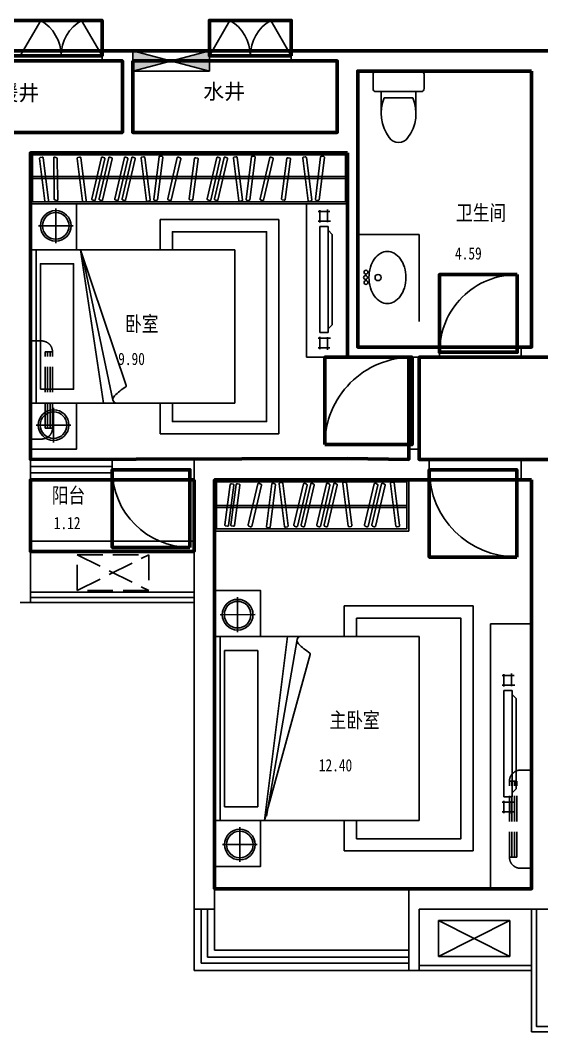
# Model space of a CAD drawing. Extents: x -355297 to -319897, y -340725 to -321125.
# Drawn here: x -337597 to -332497, y -340725 to -330826 of the extents above; entities that cross this region are included whole.
import ezdxf
from ezdxf.enums import TextEntityAlignment as Align

# ---------------------------------------------------------------- set-up
doc = ezdxf.new("R2010")
doc.units = 0
doc.header["$LTSCALE"] = 1000
doc.header["$MEASUREMENT"] = 0
doc.linetypes.add('DASH', pattern=[0.35, 0.25, -0.1])
doc.layers.get('0').update_dxf_attribs({"linetype": 'CONTINUOUS'})
for name, color, linetype in [('0-室内空调位', 8, 'DASH'), ('A-FURN-MOVE', 47, 'DASH'), ('LVTRY', 8, 'CONTINUOUS'), ('PUB_TEXT', 7, 'CONTINUOUS'), ('TEXT', 6, 'CONTINUOUS'), ('WALL', 2, 'CONTINUOUS'), ('WIND', 2, 'CONTINUOUS'), ('WINDOW', 3, 'CONTINUOUS'), ('WINDOW_TEXT', 7, 'CONTINUOUS'), ('家具', 145, 'CONTINUOUS'), ('家具ALL', 33, 'CONTINUOUS'), ('空调', 32, 'CONTINUOUS'), ('面积', 2, 'CONTINUOUS')]:
    doc.layers.add(name, color=color, linetype=linetype)
for name, color, linetype, lineweight in [('GT_卧室', 1, 'CONTINUOUS', 60), ('GT_卫生间', 5, 'CONTINUOUS', 60), ('GT_水机房', 170, 'CONTINUOUS', 60), ('GT_过道', 30, 'CONTINUOUS', 60), ('GT_门', 245, 'CONTINUOUS', 60), ('GT_阳台', 6, 'CONTINUOUS', 60), ('GT_风机房', 230, 'CONTINUOUS', 60)]:
    doc.layers.add(name, color=color, linetype=linetype, lineweight=lineweight)
doc.styles.add('CCDI_T0G_01', font='simhei.ttf')
doc.styles.add('SIMPLEX', font='SIMPLEX.SHX')

# ---------------------------------------------------------------- blocks, each defined once
blk = doc.blocks.new('_DBLK')
blk.add_line((-0.45, 0), (-0.45, -0.95))
blk.add_arc((-0.45, 0), 0.95, 270, 0)
at = {"layer": 'WINDOW_TEXT', "style": 'SIMPLEX', "flags": 9}
blk.add_attdef('A', text='', height=1, dxfattribs=at).set_placement((0, 1.5), align=Align.MIDDLE)
blk = doc.blocks.new('A$C54607170')
at = {"layer": '家具'}
for p, q in [((19.9, 105.5), (5.8, 105.5)), ((19.9, 105.5), (19.9, 122.3)), ((114.9, 105.5), (114.9, 121.2)), ((114.9, 105.5), (127.5, 105.5)), ((19.9, 29.9), (0, 29.9)), ((19.9, 29.9), (19.9, 6.8)), ((114.9, 29.9), (124.3, 29.9)), ((114.9, 29.9), (114.9, 0))]:
    blk.add_line(p, q, dxfattribs=at)
blk.add_lwpolyline([(114.9, 105.5), (19.9, 105.5), (19.9, 29.9), (114.9, 29.9)], close=True, dxfattribs=at)
blk = doc.blocks.new('A$C5F6F7D46')
at = {"layer": '家具'}
for p, q in [((544.7, 120), (1583, 120)), ((544.7, 40), (544.7, 120)), ((1583, 40), (1583, 120)), ((544.7, 40), (1583, 40)), ((621.6, 0), (581.6, 40)), ((1546.1, 40), (1506.1, 0)), ((621.6, 0), (1506.1, 0))]:
    blk.add_line(p, q, dxfattribs=at)
blk = doc.blocks.new('A$C0298320C')
blk.add_blockref('A$C54607170', (377.5, 14.5))
at = {"xscale": -1}
blk.add_blockref('A$C54607170', (1750.2, 14.5), dxfattribs=at)
at = {"layer": '面积'}
blk.add_blockref('A$C5F6F7D46', (0, 0), dxfattribs=at)
blk = doc.blocks.new('A$C2C4A43AB')
at = {"layer": '家具'}
for p, q in [((450, 2529.8), (2250, 2529.8)), ((450, 529.8), (450, 2529.8)), ((2250, 2529.8), (2250, 529.8)), ((2250, 2529.8), (2250, 529.8)), ((2250, 2529.8), (2250, 2359.8)), ((236.6, 2473.8), (236.3, 2133.8)), ((450, 2474), (2250, 2474)), ((2486, 2452.7), (2485.7, 2112.7)), ((66.5, 2303.9), (406.5, 2303.6)), ((2315.9, 2282.9), (2655.9, 2282.6)), ((450, 1816.4), (2250.4, 2040)), ((480.3, 1723.2), (2209.1, 2022.9)), ((2250.4, 2040), (625, 1594)), ((151.3, 1260.9), (450, 1260.9)), ((151.3, 0), (151.3, 1260.9)), ((2250, 1260.9), (2548.7, 1260.9)), ((2548.7, 1260.9), (2548.7, 0)), ((2250, 529.8), (450, 529.8)), ((2548.7, 0), (151.3, 0))]:
    blk.add_line(p, q, dxfattribs=at)
for points in [[(0, 2529.8), (0, 2079.8), (450, 2079.8), (450, 2529.8)], [(2700, 2529.8), (2700, 2079.8), (2250, 2079.8), (2250, 2529.8)], [(587.2, 2432.2), (2115.7, 2432.2), (2115.7, 2107.6), (587.2, 2107.6)]]:
    blk.add_lwpolyline(points, close=True, dxfattribs=at)
blk.add_lwpolyline([(2250, 1140.9), (2428.7, 1140.9), (2428.7, 120), (271.3, 120), (271.3, 1140.9), (450, 1140.9)], dxfattribs=at)
for centre, radius in [((236.5, 2303.8), 150), ((236.5, 2303.8), 130), ((2485.9, 2282.7), 150), ((2485.9, 2282.7), 130)]:
    blk.add_circle(centre, radius, dxfattribs=at)
for centre, radius, start, end in [((489.3, 1685), 39.3, 34.76973, 171.6858), ((104.1, 1273.5), 602.1, 32.54346, 46.10592), ((620.1, 1602.8), 10, 212.54346, 299.04815)]:
    blk.add_arc(centre, radius, start, end, dxfattribs=at)
blk = doc.blocks.new('U_B12NRT')
blk.add_lwpolyline([(245, 254.6, 0.133472), (227.1, 320.1, 0.106773), (170, 382.2, 0.082729), (90.5, 420.6, 0.07122), (-10.9, 435.1, 0.07122), (-112.3, 420.6, 0.082729), (-191.8, 382.2, 0.106773), (-248.9, 320.1, 0.133472), (-266.7, 254.6, 0.133472), (-248.9, 189, 0.106773), (-191.8, 126.9, 0.082729), (-112.3, 88.5, 0.07122), (-10.9, 74, 0.07122), (90.5, 88.5, 0.082729), (170, 126.9, 0.106773), (227.1, 189, 0.133472)], format="xyb", close=True)
for centre, radius in [((-10.9, 164.3), 30.1), ((-59.8, 45.1), 18.8), ((-10.9, 41.5), 18.8), ((41.8, 45.1), 18.8)]:
    blk.add_circle(centre, radius)
blk = doc.blocks.new('U_B5ZSN')
for p, q in [((-220, 0), (220, 0)), ((-250, -170), (-250, -30)), ((250, -30), (250, -170)), ((220, -200), (-220, -200)), ((-169.7, -200.4), (-169.7, -430.4)), ((139.7, -260.4), (-139.7, -260.4)), ((169.7, -200.4), (169.7, -430.4))]:
    blk.add_line(p, q)
for centre, radius, start, end in [((-220, -30), 30, 90, 180), ((220, -30), 30, 0, 90), ((-220, -170), 30, 180, 270), ((220, -170), 30, 270, 0), ((227.4, -412.8), 397.5, 157.45048, 216.63814), ((-227.4, -412.8), 397.5, 323.36186, 22.54952), ((0, -589.6), 109.8, 213.45086, 326.54914)]:
    blk.add_arc(centre, radius, start, end)
blk = doc.blocks.new('A$C1C95116E')
at = {"layer": '家具'}
for p, q in [((450, 2529.8), (1950, 2529.8)), ((450, 529.8), (450, 2529.8)), ((1950, 2529.8), (1950, 529.8)), ((1950, 2529.8), (1950, 529.8)), ((1950, 2529.8), (1950, 2359.8)), ((236.6, 2473.8), (236.3, 2133.8)), ((450, 2474), (1950, 2474)), ((2186, 2452.7), (2185.7, 2112.7)), ((66.5, 2303.9), (406.5, 2303.6)), ((2015.9, 2282.9), (2355.9, 2282.6)), ((450, 1816.4), (1950.4, 2040)), ((480.3, 1723.2), (1909.1, 2022.9)), ((1950.4, 2040), (625, 1594)), ((151.3, 1260.9), (450, 1260.9)), ((151.3, 100), (151.3, 1260.9)), ((1950, 1260.9), (2248.7, 1260.9)), ((2248.7, 1260.9), (2248.7, 100)), ((1950, 529.8), (450, 529.8)), ((2248.7, 100), (151.3, 100))]:
    blk.add_line(p, q, dxfattribs=at)
for points in [[(0, 2529.8), (0, 2079.8), (450, 2079.8), (450, 2529.8)], [(2400, 2529.8), (2400, 2079.8), (1950, 2079.8), (1950, 2529.8)], [(587.2, 2432.2), (1815.7, 2432.2), (1815.7, 2107.6), (587.2, 2107.6)]]:
    blk.add_lwpolyline(points, close=True, dxfattribs=at)
blk.add_lwpolyline([(1950, 1140.9), (2128.7, 1140.9), (2128.7, 220), (271.3, 220), (271.3, 1140.9), (450, 1140.9)], dxfattribs=at)
for centre, radius in [((236.5, 2303.8), 150), ((236.5, 2303.8), 130), ((2185.9, 2282.7), 150), ((2185.9, 2282.7), 130)]:
    blk.add_circle(centre, radius, dxfattribs=at)
for centre, radius, start, end in [((489.3, 1685), 39.3, 34.76973, 171.6858), ((104.1, 1273.5), 602.1, 32.54346, 46.10592), ((620.1, 1602.8), 10, 212.54346, 299.04815)]:
    blk.add_arc(centre, radius, start, end, dxfattribs=at)
blk = doc.blocks.new('A$C5AC7021B')
at = {"layer": '空调'}
for p, q in [((0, 0), (750, 200)), ((750, 0), (0, 200))]:
    blk.add_line(p, q, dxfattribs=at)
blk.add_lwpolyline([(0, 0), (750, 0), (750, 200), (0, 200)], close=True, dxfattribs=at)
blk.add_solid([(0, 200), (0, 0), (744.3, 1.5), (750, 200)], dxfattribs=at)
blk = doc.blocks.new('_A0GGR')
for p, q in [((-0.5, 0), (-0.25, -0.433)), ((0.5, 0), (0.25, -0.433))]:
    blk.add_line(p, q)
for centre, start, end in [((-0.5, 0), 300, 0), ((0.5, 0), 180, 240)]:
    blk.add_arc(centre, 0.5, start, end)
blk = doc.blocks.new('壁挂空调')
at = {"layer": 'A-FURN-MOVE'}
for p, q in [((-108, 216), (-852, 216)), ((-852, 216), (-852, 144)), ((-108, 144), (-108, 216)), ((-960, 108), (-960, 0)), ((-108, 192), (-852, 192)), ((-108, 168), (-852, 168)), ((-108, 144), (-852, 144)), ((0, 0), (0, 108)), ((-960, 0), (0, 0))]:
    blk.add_line(p, q, dxfattribs=at)
for centre, start, end in [((-852, 108), 90, 180), ((-108, 108), 0, 90)]:
    blk.add_arc(centre, 108, start, end, dxfattribs=at)

msp = doc.modelspace()

# ---------------------------------------------------------------- linework, layer by layer
at = {"layer": 'GT_卧室'}
for points in [[(-334397.3, -332124.6), (-337497.3, -332124.6), (-337497.3, -335124.6), (-334397.3, -335113.5), (-333797.3, -335124.6), (-333797.3, -334124.6), (-334397.3, -334124.6), (-334397.3, -332124.6)], [(-332597.3, -335324.6), (-332597.3, -339324.6), (-335697.3, -339324.6), (-335697.3, -335324.6), (-332597.3, -335324.6)]]:
    msp.add_lwpolyline(points, dxfattribs=at)
at = {"layer": 'GT_卫生间'}
msp.add_lwpolyline([(-332597.3, -331324.6), (-334297.3, -331324.6), (-334297.3, -334024.6), (-332597.3, -334024.6), (-332597.3, -331324.6)], dxfattribs=at)
at = {"layer": 'GT_水机房'}
msp.add_lwpolyline([(-336497.4, -331224.6), (-336497.4, -331924.6), (-334497.3, -331924.6), (-334497.3, -331224.6), (-336497.4, -331224.6)], dxfattribs=at)
at = {"layer": 'GT_过道'}
for points in [[(-347497.3, -328024.6), (-345897.3, -328024.6), (-345897.3, -329174.6), (-339297.4, -329174.6), (-339297.4, -329774.6), (-329297.7, -329776.3), (-329297.7, -328024.6), (-327697.3, -328024.6), (-327697.3, -331124.7), (-347497.3, -331124.7), (-347497.3, -328024.6)], [(-329697.3, -334124.6), (-329697.3, -335324.6), (-332397.3, -335324.6), (-332397.3, -335124.6), (-333697.3, -335124.6), (-333697.3, -334124.6), (-329697.3, -334124.6)]]:
    msp.add_lwpolyline(points, dxfattribs=at)
at = {"layer": 'GT_门'}
for points in [[(-338397.4, -331174.6), (-336797.4, -331174.6), (-336797.4, -330828.2), (-338397.4, -330828.2), (-338397.4, -331174.6)], [(-334947.3, -331174.6), (-335747.3, -331174.6), (-335747.3, -330828.2), (-334947.3, -330828.2), (-334947.3, -331174.6)], [(-332737.3, -333314.6), (-332737.3, -334074.6), (-333497.3, -334074.6), (-333497.3, -333314.6), (-332737.3, -333314.6)], [(-334619.8, -334979.6), (-333764.8, -334979.6), (-333764.8, -334124.6), (-334619.8, -334124.6), (-334619.8, -334979.6)], [(-335937.3, -335984.6), (-335937.3, -335224.6), (-336697.3, -335224.6), (-336697.3, -335984.6), (-335937.3, -335984.6)], [(-332742.3, -336079.6), (-332742.3, -335224.6), (-333597.3, -335224.6), (-333597.3, -336079.6), (-332742.3, -336079.6)]]:
    msp.add_lwpolyline(points, dxfattribs=at)
at = {"layer": 'GT_阳台'}
msp.add_lwpolyline([(-335897.3, -335324.6), (-337497.3, -335324.6), (-337497.3, -336024.6), (-335897.3, -336024.6), (-335897.3, -335324.6)], dxfattribs=at)
at = {"layer": 'GT_风机房'}
msp.add_lwpolyline([(-338597.4, -331224.6), (-338597.4, -331924.6), (-336597.4, -331924.6), (-336597.4, -331224.6), (-338597.4, -331224.6)], dxfattribs=at)
at = {"layer": 'LVTRY'}
msp.add_lwpolyline([(-333697.3, -333774.6), (-333697.3, -332924.6), (-334297.3, -332924.6)], dxfattribs=at)
at = {"layer": 'WALL'}
for p, q in [((-336797.4, -331124.6), (-335747.3, -331124.6)), ((-336797.4, -331224.6), (-336797.4, -331124.6)), ((-336797.4, -331224.6), (-336797.4, -331124.6)), ((-336797.4, -331124.6), (-335747.3, -331124.6)), ((-335747.3, -331224.6), (-335747.3, -331124.6)), ((-335747.3, -331224.6), (-335747.3, -331124.6)), ((-334947.3, -331124.6), (-330797.3, -331124.6)), ((-334947.3, -331224.6), (-334947.3, -331124.6)), ((-334947.3, -331224.6), (-334947.3, -331124.6)), ((-334947.3, -331124.6), (-330797.3, -331124.6)), ((-336597.4, -331224.6), (-336797.4, -331224.6)), ((-336597.4, -331224.6), (-336797.4, -331224.6)), ((-336597.4, -331924.6), (-336597.4, -331224.6)), ((-336597.4, -331924.6), (-336597.4, -331224.6)), ((-336497.4, -331924.6), (-336497.4, -331224.6)), ((-335747.3, -331224.6), (-336497.4, -331224.6)), ((-335747.3, -331224.6), (-336497.4, -331224.6)), ((-336497.4, -331924.6), (-336497.4, -331224.6)), ((-334497.3, -331224.6), (-334947.3, -331224.6)), ((-334497.3, -331224.6), (-334947.3, -331224.6)), ((-334497.3, -331924.6), (-334497.3, -331224.6)), ((-334497.3, -331924.6), (-334497.3, -331224.6)), ((-334297.3, -331324.6), (-334297.3, -334024.6)), ((-332597.3, -331324.6), (-334297.3, -331324.6)), ((-332597.3, -331324.6), (-334297.3, -331324.6)), ((-334297.3, -331324.6), (-334297.3, -334024.6)), ((-332597.3, -331324.6), (-332597.3, -332424.6)), ((-332597.3, -331324.6), (-332597.3, -332424.6)), ((-337697.3, -331924.6), (-336597.4, -331924.6)), ((-337697.3, -331924.6), (-336597.4, -331924.6)), ((-336497.4, -331924.6), (-334497.3, -331924.6)), ((-336497.4, -331924.6), (-334497.3, -331924.6)), ((-337497.3, -332124.6), (-337497.3, -335324.6)), ((-337497.3, -332124.6), (-337497.3, -336524.6)), ((-334397.3, -332124.6), (-337497.3, -332124.6)), ((-334397.3, -332124.6), (-337497.3, -332124.6)), ((-337497.3, -332124.6), (-337497.3, -336524.6)), ((-337497.3, -332124.6), (-337497.3, -335324.6)), ((-334397.3, -332124.6), (-334397.3, -334124.6)), ((-334397.3, -332124.6), (-334397.3, -334124.6)), ((-332597.3, -332424.6), (-332597.3, -332624.6)), ((-332597.3, -332424.6), (-332597.3, -332624.6)), ((-332597.3, -332624.6), (-332597.3, -332974.6)), ((-332597.3, -332624.6), (-332597.3, -332974.6)), ((-332597.3, -332974.6), (-332597.3, -334024.6)), ((-332597.3, -332974.6), (-332597.3, -334024.6)), ((-334297.3, -334024.6), (-333747.3, -334024.6)), ((-334297.3, -334024.6), (-333747.3, -334024.6)), ((-333497.3, -334024.6), (-333747.3, -334024.6)), ((-333497.3, -334024.6), (-333747.3, -334024.6)), ((-333497.3, -334124.6), (-333497.3, -334024.6)), ((-333497.3, -334124.6), (-333497.3, -334024.6)), ((-333497.3, -334024.6), (-333497.3, -334124.6)), ((-333497.3, -334024.6), (-333497.3, -334124.6)), ((-333497.3, -334124.6), (-333497.3, -334024.6)), ((-333497.3, -334124.6), (-333497.3, -334024.6)), ((-332697.3, -334024.6), (-332697.3, -334124.6)), ((-332597.3, -334024.6), (-332697.3, -334024.6)), ((-332597.3, -334024.6), (-332697.3, -334024.6)), ((-332697.3, -334024.6), (-332697.3, -334124.6)), ((-334397.3, -334124.6), (-333497.3, -334124.6)), ((-334397.3, -334124.6), (-333497.3, -334124.6)), ((-333497.3, -334124.6), (-333497.3, -334124.6)), ((-333497.3, -334124.6), (-333497.3, -334124.6)), ((-332697.3, -334124.6), (-332497.3, -334124.6)), ((-332697.3, -334124.6), (-332497.3, -334124.6)), ((-333797.3, -335024.6), (-333797.3, -335124.6)), ((-333697.3, -335024.6), (-333797.3, -335024.6)), ((-333697.3, -335024.6), (-333797.3, -335024.6)), ((-333797.3, -335024.6), (-333797.3, -335124.6)), ((-333697.3, -335124.6), (-333697.3, -335024.6)), ((-333697.3, -335124.6), (-333697.3, -335024.6)), ((-335897.3, -335124.6), (-335897.3, -339524.6)), ((-333797.3, -335124.6), (-335897.3, -335124.6)), ((-333797.3, -335124.6), (-335897.3, -335124.6)), ((-335897.3, -335124.6), (-335897.3, -339524.6)), ((-333597.3, -335124.6), (-333697.3, -335124.6)), ((-333597.3, -335124.6), (-333697.3, -335124.6)), ((-333597.3, -335124.6), (-333597.3, -335124.6)), ((-333597.3, -335324.6), (-333597.3, -335124.6)), ((-333597.3, -335324.6), (-333597.3, -335124.6)), ((-333597.3, -335124.6), (-333597.3, -335124.6)), ((-332397.3, -335124.6), (-332697.3, -335124.6)), ((-332697.3, -335124.6), (-332697.3, -335324.6)), ((-332697.3, -335124.6), (-332697.3, -335324.6)), ((-332397.3, -335124.6), (-332697.3, -335124.6)), ((-335697.3, -335324.6), (-333597.3, -335324.6)), ((-335697.3, -335324.6), (-335697.3, -339324.6)), ((-335697.3, -335324.6), (-335697.3, -339324.6)), ((-335697.3, -335324.6), (-333597.3, -335324.6)), ((-332597.3, -335324.6), (-332697.3, -335324.6)), ((-332597.3, -335324.6), (-332697.3, -335324.6)), ((-332597.3, -335324.6), (-332597.3, -339324.6)), ((-332597.3, -335324.6), (-332597.3, -339324.6)), ((-337597.3, -336524.6), (-337497.3, -336524.6)), ((-337597.3, -336524.6), (-337497.3, -336524.6)), ((-335697.3, -339324.6), (-335697.3, -339324.6)), ((-335697.3, -339524.6), (-335697.3, -339324.6)), ((-335697.3, -339524.6), (-335697.3, -339324.6)), ((-335697.3, -339324.6), (-335697.3, -339324.6)), ((-333797.3, -339324.6), (-333797.3, -340124.6)), ((-332597.3, -339324.6), (-333797.3, -339324.6)), ((-332597.3, -339324.6), (-333797.3, -339324.6)), ((-333797.3, -339324.6), (-333797.3, -340124.6)), ((-335897.3, -339524.6), (-335697.3, -339524.6)), ((-335897.3, -339524.6), (-335697.3, -339524.6)), ((-333697.3, -339524.6), (-333697.3, -340124.6)), ((-333697.3, -339524.6), (-332597.3, -339524.6)), ((-333697.3, -339524.6), (-332597.3, -339524.6)), ((-333697.3, -339524.6), (-333697.3, -340124.6)), ((-331897.3, -339524.6), (-332597.3, -339524.6)), ((-331897.3, -339524.6), (-332597.3, -339524.6)), ((-333797.3, -340124.6), (-333697.3, -340124.6)), ((-333797.3, -340124.6), (-333697.3, -340124.6))]:
    msp.add_line(p, q, dxfattribs=at)
at = {"layer": 'WINDOW'}
for p, q in [((-338397.4, -331124.6), (-336797.4, -331124.6)), ((-335747.4, -331124.6), (-334947.3, -331124.6)), ((-338397.4, -331224.6), (-336797.4, -331224.6)), ((-335747.3, -331224.6), (-334947.3, -331224.6)), ((-333497.3, -334024.6), (-332697.3, -334024.6)), ((-336697.3, -335124.6), (-336697.3, -335324.6)), ((-336697.3, -335254.6), (-337497.3, -335254.6)), ((-335697.3, -339324.6), (-333797.3, -339324.6)), ((-335697.3, -339324.6), (-333797.3, -339324.6)), ((-335897.3, -339524.6), (-335897.3, -340124.6)), ((-335827.3, -339524.6), (-335827.3, -340054.6)), ((-335767.3, -339524.6), (-335767.3, -339994.6)), ((-335697.3, -339924.6), (-335697.3, -339524.6)), ((-333797.3, -339994.6), (-335767.3, -339994.6)), ((-333797.3, -339924.6), (-335697.3, -339924.6)), ((-333797.3, -340054.6), (-335827.3, -340054.6)), ((-333797.3, -340124.6), (-335897.3, -340124.6))]:
    msp.add_line(p, q, dxfattribs=at)
for points in [[(-336697.3, -335124.6), (-337497.3, -335124.6)], [(-336697.3, -335194.6), (-337497.3, -335194.6)], [(-335897.3, -335324.6), (-337497.3, -335324.6)]]:
    msp.add_lwpolyline(points, dxfattribs=at)
at = {"layer": '家具', "linetype": 'Continuous'}
for p, q in [((-337477.3, -332354.6), (-334417.3, -332354.6)), ((-337477.3, -332374.6), (-334417.3, -332374.6)), ((-337497.3, -332624.6), (-334397.3, -332624.6)), ((-335697.3, -335824.6), (-335697.3, -335324.6)), ((-333797.3, -335824.6), (-333797.3, -335324.6)), ((-333797.3, -335824.6), (-333797.3, -335324.6)), ((-333817.3, -335574.6), (-335677.3, -335574.6)), ((-333817.3, -335594.6), (-335677.3, -335594.6)), ((-335697.3, -335824.6), (-333797.3, -335824.6))]:
    msp.add_line(p, q, dxfattribs=at)
at = {"layer": '家具'}
for p, q in [((-334797.3, -334124.6), (-334797.3, -332624.6)), ((-334397.3, -334124.6), (-334797.3, -334124.6)), ((-332997.3, -339324.6), (-332997.3, -336734))]:
    msp.add_line(p, q, dxfattribs=at)
at = {"layer": '家具', "linetype": 'Continuous'}
for points in [[(-337497.3, -332624.6), (-337497.3, -332124.6), (-334397.3, -332124.6), (-334397.3, -332624.6)], [(-337477.3, -332604.6), (-337477.3, -332144.6), (-334417.3, -332144.6), (-334417.3, -332604.6)], [(-333797.3, -335324.6), (-333797.3, -335824.6), (-335697.3, -335824.6), (-335697.3, -335324.6)], [(-333817.3, -335344.6), (-333817.3, -335804.6), (-335677.3, -335804.6), (-335677.3, -335344.6)]]:
    msp.add_lwpolyline(points, close=True, dxfattribs=at)
for points in [[(-337355.6, -332596.2), (-337407.7, -332180.4, -0.414214), (-337401.3, -332170.4), (-337381.7, -332166.3, -0.414214), (-337371.7, -332172.8), (-337319.6, -332588.6, -0.414214), (-337326.1, -332598.6), (-337345.6, -332602.7, -0.414214)], [(-337264.5, -332573.6), (-337270.4, -332170.4, -0.414214), (-337259.5, -332165.8), (-337240.9, -332173.2, -0.414214), (-337236.3, -332184.1), (-337230.3, -332587.3, -0.414214), (-337241.3, -332591.9), (-337259.8, -332584.5, -0.414214)], [(-336988.4, -332596.2), (-337040.6, -332180.4, -0.414214), (-337034.1, -332170.4), (-337014.6, -332166.3, -0.414214), (-337004.6, -332172.8), (-336952.4, -332588.6, -0.414214), (-336958.9, -332598.6), (-336978.5, -332602.7, -0.414214)], [(-336897.4, -332573.6), (-336803.3, -332170.4, -0.414214), (-336792.4, -332165.8), (-336773.8, -332173.2, -0.414214), (-336769.1, -332184.1), (-336863.2, -332587.3, -0.414214), (-336874.1, -332591.9), (-336892.7, -332584.5, -0.414214)], [(-336826.2, -332573.6), (-336732.1, -332170.4, -0.414214), (-336721.2, -332165.8), (-336702.6, -332173.2, -0.414214), (-336698, -332184.1), (-336792, -332587.3, -0.414214), (-336803, -332591.9), (-336821.5, -332584.5, -0.414214)], [(-336672.8, -332573.6), (-336578.7, -332170.4, -0.414214), (-336567.8, -332165.8), (-336549.2, -332173.2, -0.414214), (-336544.5, -332184.1), (-336638.6, -332587.3, -0.414214), (-336649.5, -332591.9), (-336668.1, -332584.5, -0.414214)], [(-336601.6, -332573.6), (-336507.5, -332170.4, -0.414214), (-336496.6, -332165.8), (-336478, -332173.2, -0.414214), (-336473.3, -332184.1), (-336567.4, -332587.3, -0.414214), (-336578.3, -332591.9), (-336596.9, -332584.5, -0.414214)], [(-336380, -332169), (-336327.8, -332584.8, -0.414214), (-336334.3, -332594.8), (-336353.9, -332598.9, -0.414214), (-336363.8, -332592.4), (-336416, -332176.5, -0.414214), (-336409.5, -332166.6), (-336390, -332162.5, -0.414214)], [(-336240.2, -332162.1), (-336292.4, -332577.9, 0.414214), (-336285.9, -332587.9), (-336266.3, -332592, 0.414214), (-336256.4, -332585.5), (-336204.2, -332169.7, 0.414214), (-336210.7, -332159.7), (-336230.2, -332155.6, 0.414214)], [(-336155.3, -332573.6), (-336061.2, -332170.4, -0.414214), (-336050.3, -332165.8), (-336031.8, -332173.2, -0.414214), (-336027.1, -332184.1), (-336121.2, -332587.3, -0.414214), (-336132.1, -332591.9), (-336150.6, -332584.5, -0.414214)], [(-335893, -332177.8), (-335945.2, -332573.3, 0.414214), (-335938.7, -332583.3), (-335919.1, -332587.4, 0.414214), (-335909.2, -332580.9), (-335857, -332185.3, 0.414214), (-335863.5, -332175.4), (-335883, -332171.3, 0.414214)], [(-335768.9, -332573.6), (-335674.8, -332170.4, -0.414214), (-335663.9, -332165.8), (-335645.3, -332173.2, -0.414214), (-335640.7, -332184.1), (-335734.7, -332587.3, -0.414214), (-335745.7, -332591.9), (-335764.2, -332584.5, -0.414214)], [(-335697.7, -332573.6), (-335603.6, -332170.4, -0.414214), (-335592.7, -332165.8), (-335574.2, -332173.2, -0.414214), (-335569.5, -332184.1), (-335663.6, -332587.3, -0.414214), (-335674.5, -332591.9), (-335693, -332584.5, -0.414214)], [(-335476.2, -332169), (-335424, -332584.8, -0.414214), (-335430.5, -332594.8), (-335450, -332598.9, -0.414214), (-335460, -332592.4), (-335512.2, -332176.5, -0.414214), (-335505.7, -332166.6), (-335486.1, -332162.5, -0.414214)], [(-335336.3, -332162.1), (-335388.5, -332577.9, 0.414214), (-335382, -332587.9), (-335362.5, -332592, 0.414214), (-335352.5, -332585.5), (-335300.3, -332169.7, 0.414214), (-335306.8, -332159.7), (-335326.4, -332155.6, 0.414214)], [(-335251.5, -332573.6), (-335157.4, -332170.4, -0.414214), (-335146.5, -332165.8), (-335127.9, -332173.2, -0.414214), (-335123.2, -332184.1), (-335217.3, -332587.3, -0.414214), (-335228.2, -332591.9), (-335246.8, -332584.5, -0.414214)], [(-334989.1, -332177.8), (-335041.3, -332573.3, 0.414214), (-335034.8, -332583.3), (-335015.3, -332587.4, 0.414214), (-335005.3, -332580.9), (-334953.1, -332185.3, 0.414214), (-334959.6, -332175.4), (-334979.2, -332171.3, 0.414214)], [(-334799.2, -332169), (-334747, -332584.8, -0.414214), (-334753.5, -332594.8), (-334773.1, -332598.9, -0.414214), (-334783, -332592.4), (-334835.2, -332176.5, -0.414214), (-334828.7, -332166.6), (-334809.2, -332162.5, -0.414214)], [(-334659.4, -332162.1), (-334711.5, -332577.9, 0.414214), (-334705.1, -332587.9), (-334685.5, -332592, 0.414214), (-334675.5, -332585.5), (-334623.4, -332169.7, 0.414214), (-334629.9, -332159.7), (-334649.4, -332155.6, 0.414214)], [(-335014.6, -335780.3), (-335066.8, -335364.4, -0.414214), (-335060.3, -335354.5), (-335040.7, -335350.4, -0.414214), (-335030.8, -335356.9), (-334978.6, -335772.7, -0.414214), (-334985.1, -335782.7), (-335004.6, -335786.8, -0.414214)], [(-334406.2, -335353), (-334354, -335768.9, -0.414214), (-334360.5, -335778.8), (-334380, -335782.9, -0.414214), (-334390, -335776.4), (-334442.2, -335360.6, -0.414214), (-334435.7, -335350.7), (-334416.1, -335346.5, -0.414214)], [(-333939, -335353), (-333886.9, -335768.9, -0.414214), (-333893.3, -335778.8), (-333912.9, -335782.9, -0.414214), (-333922.9, -335776.4), (-333975, -335360.6, -0.414214), (-333968.5, -335350.7), (-333949, -335346.5, -0.414214)], [(-335560, -335771.5), (-335507.9, -335375.9, 0.414214), (-335514.4, -335366), (-335533.9, -335361.8, 0.414214), (-335543.9, -335368.3), (-335596, -335763.9, 0.414214), (-335589.6, -335773.9), (-335570, -335778, 0.414214)], [(-335501.6, -335771.5), (-335449.4, -335375.9, 0.414214), (-335455.9, -335366), (-335475.5, -335361.8, 0.414214), (-335485.4, -335368.3), (-335537.6, -335763.9, 0.414214), (-335531.1, -335773.9), (-335511.6, -335778, 0.414214)], [(-335239.3, -335375.6), (-335333.4, -335778.8, -0.414214), (-335344.3, -335783.5), (-335362.8, -335776.1, -0.414214), (-335367.5, -335765.1), (-335273.4, -335362, -0.414214), (-335262.5, -335357.3), (-335244, -335364.7, -0.414214)], [(-335154.4, -335787.2), (-335102.2, -335371.3, 0.414214), (-335108.7, -335361.4), (-335128.3, -335357.2, 0.414214), (-335138.2, -335363.7), (-335190.4, -335779.6, 0.414214), (-335183.9, -335789.5), (-335164.4, -335793.6, 0.414214)], [(-334793, -335375.6), (-334887.1, -335778.8, -0.414214), (-334898, -335783.5), (-334916.6, -335776.1, -0.414214), (-334921.3, -335765.1), (-334827.2, -335362, -0.414214), (-334816.3, -335357.3), (-334797.7, -335364.7, -0.414214)], [(-334721.8, -335375.6), (-334815.9, -335778.8, -0.414214), (-334826.8, -335783.5), (-334845.4, -335776.1, -0.414214), (-334850.1, -335765.1), (-334756, -335362, -0.414214), (-334745.1, -335357.3), (-334726.5, -335364.7, -0.414214)], [(-334568.4, -335375.6), (-334662.5, -335778.8, -0.414214), (-334673.4, -335783.5), (-334692, -335776.1, -0.414214), (-334696.6, -335765.1), (-334602.6, -335362, -0.414214), (-334591.6, -335357.3), (-334573.1, -335364.7, -0.414214)], [(-334497.2, -335375.6), (-334591.3, -335778.8, -0.414214), (-334602.2, -335783.5), (-334620.8, -335776.1, -0.414214), (-334625.5, -335765.1), (-334531.4, -335362, -0.414214), (-334520.5, -335357.3), (-334501.9, -335364.7, -0.414214)], [(-334101.3, -335375.6), (-334195.4, -335778.8, -0.414214), (-334206.3, -335783.5), (-334224.8, -335776.1, -0.414214), (-334229.5, -335765.1), (-334135.4, -335362, -0.414214), (-334124.5, -335357.3), (-334106, -335364.7, -0.414214)], [(-334030.1, -335375.6), (-334124.2, -335778.8, -0.414214), (-334135.1, -335783.5), (-334153.7, -335776.1, -0.414214), (-334158.3, -335765.1), (-334064.3, -335362, -0.414214), (-334053.3, -335357.3), (-334034.8, -335364.7, -0.414214)]]:
    msp.add_lwpolyline(points, format="xyb", close=True, dxfattribs=at)
at = {"layer": '家具'}
msp.add_lwpolyline([(-332997.3, -336734), (-332597.3, -336734)], dxfattribs=at)
at = {"layer": '家具ALL'}
for q in [(-332597.3, -339524.6), (-328697.3, -340724.6)]:
    msp.add_line((-332597.3, -340724.6), q, dxfattribs=at)
for points in [[(-337497.3, -336424.6), (-335897.3, -336424.6)], [(-337497.3, -336474.6), (-335897.3, -336474.6)], [(-337497.3, -336524.6), (-335897.3, -336524.6)], [(-328747.3, -340674.6), (-332547.3, -340674.6), (-332547.3, -339524.6)]]:
    msp.add_lwpolyline(points, dxfattribs=at)
at = {"layer": '空调', "linetype": 'DASH'}
for p, q in [((-337040.7, -336057), (-336340.7, -336407)), ((-337040.7, -336407), (-336340.7, -336057)), ((-337040.7, -336407), (-337040.7, -336057)), ((-337040.7, -336057), (-336340.7, -336057)), ((-336340.7, -336057), (-336340.7, -336407)), ((-336340.7, -336407), (-337040.7, -336407))]:
    msp.add_line(p, q, dxfattribs=at)
at = {"layer": '空调'}
for p, q in [((-332808.3, -339636.5), (-333508.3, -339986.5)), ((-332808.3, -339986.5), (-333508.3, -339636.5)), ((-333508.3, -339636.5), (-333508.3, -339986.5)), ((-332808.3, -339636.5), (-333508.3, -339636.5)), ((-332808.3, -339986.5), (-332808.3, -339636.5)), ((-333508.3, -339986.5), (-332808.3, -339986.5)), ((-333697.3, -340074.6), (-332597.3, -340074.6)), ((-333697.3, -340124.6), (-332597.3, -340124.6))]:
    msp.add_line(p, q, dxfattribs=at)
msp.add_lwpolyline([(-337497.3, -335924.6), (-335897.3, -335924.6)], dxfattribs=at)
at = {"layer": '空调', "linetype": 'DASH'}
msp.add_lwpolyline([(-337497.3, -336024.6), (-335897.3, -336024.6)], dxfattribs=at)

# ---------------------------------------------------------------- block references
at = {"layer": '0-室内空调位', "rotation": 270}
msp.add_blockref('壁挂空调', (-337497.3, -334924.6), dxfattribs=at)
at = {"layer": '0-室内空调位', "xscale": -1, "rotation": 89.99999998665979}
msp.add_blockref('壁挂空调', (-332597.3, -339124.6), dxfattribs=at)
at = {"layer": 'LVTRY', "xscale": -1}
msp.add_blockref('U_B5ZSN', (-333897.3, -331324.6), dxfattribs=at)
at = {"layer": 'LVTRY', "xscale": -1, "rotation": 269.9999999466391}
msp.add_blockref('U_B12NRT', (-334261.6, -333333), dxfattribs=at)
at = {"layer": 'WIND'}
msp.add_blockref('A$C5AC7021B', (-336497.4, -331324.6), dxfattribs=at)
at = {"layer": 'WIND', "zscale": 2100}
for p, xscale, yscale, rotation in [((-333097.3, -334074.6), 800.0000000006984, 800.0000000006984, 180), ((-333764.8, -334574.6), -900.0000000004657, 900.0000000004657, 270)]:
    msp.add_blockref('_DBLK', p, dxfattribs=dict(at, xscale=xscale, yscale=yscale, rotation=rotation))
for p, xscale, yscale in [((-336297.3, -335224.6), -800.0000000006984, 800.0000000006984), ((-333147.3, -335224.6), -900.0000000004657, 900.0000000004657)]:
    msp.add_blockref('_DBLK', p, dxfattribs=dict(at, xscale=xscale, yscale=yscale))
at = {"layer": 'WINDOW', "xscale": -800, "yscale": 800, "zscale": 800, "rotation": 179.9999999980031}
msp.add_blockref('_A0GGR', (-337197.4, -331174.6), dxfattribs=at)
at = {"layer": 'WINDOW', "xscale": 800, "yscale": -800.0000000000582, "zscale": 800.0000000000582}
msp.add_blockref('_A0GGR', (-335347.3, -331174.6), dxfattribs=at)
at = {"layer": '家具'}
for name, p, rotation in [('A$C1C95116E', (-334967.6, -335024.6), 90.00000002668041), ('A$C0298320C', (-334547.3, -334428.3), 90), ('A$C0298320C', (-332747.3, -338969), 89.99999991995873)]:
    msp.add_blockref(name, p, dxfattribs=dict(at, rotation=rotation))
at = {"layer": '家具', "xscale": -1, "rotation": 90}
msp.add_blockref('A$C2C4A43AB', (-333167.5, -336406.7), dxfattribs=at)

# ---------------------------------------------------------------- texts
at = {"layer": 'PUB_TEXT', "style": 'CCDI_T0G_01', "width": 0.8}
for s, p in [('4.59', (-333345.5, -333167.8)), ('9.90', (-336639.5, -334200.1)), ('12.40', (-334677.4, -338176.7))]:
    msp.add_text(s, height=120, dxfattribs=at).set_placement(p)
msp.add_text('1.12', height=120, dxfattribs=at).set_placement((-337138.4, -335746.2), align=Align.MIDDLE_CENTER)
at = {"layer": 'TEXT', "style": 'CCDI_T0G_01', "width": 0.8}
for s, p in [('卫生间', (-333091, -332710.5)), ('阳台', (-337125.5, -335475.7)), ('主卧室', (-334327.3, -337675))]:
    msp.add_text(s, height=150, dxfattribs=at).set_placement(p, align=Align.MIDDLE_CENTER)
msp.add_text('卧室', height=150, dxfattribs=at).set_placement((-336571.9, -333872.2))
at = {"layer": 'TEXT', "char_height": 150, "width": 1025.855, "attachment_point": 1, "style": 'CCDI_T0G_01'}
for s, insert in [('暖井', (-337821, -331462.1)), ('水井', (-335807.6, -331448.7))]:
    msp.add_mtext(s, dxfattribs=dict(at, insert=insert))

doc.saveas('drawing.dxf')
